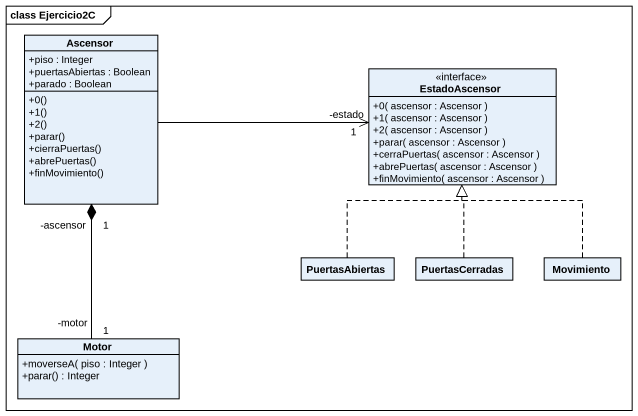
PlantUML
@startuml
mainframe class Ejercicio2C
hide circle
hide empty members
skinparam classAttributeIconSize 0
class Ascensor {
  +piso : Integer
  +puertasAbiertas : Boolean
  +parado : Boolean
  +0()
  +1()
  +2()
  +parar()
  +cierraPuertas()
  +abrePuertas()
  +finMovimiento()
}
interface EstadoAscensor {
  +0( ascensor : Ascensor )
  +1( ascensor : Ascensor )
  +2( ascensor : Ascensor )
  +parar( ascensor : Ascensor )
  +cerraPuertas( ascensor : Ascensor )
  +abrePuertas( ascensor : Ascensor )
  +finMovimiento( ascensor : Ascensor )
}
class PuertasAbiertas
class PuertasCerradas
class Movimiento
class Motor {
  +moverseA( piso : Integer )
  +parar() : Integer
}
Ascensor -right-> "-estado\n1" EstadoAscensor
Ascensor "-ascensor\n1" *-- "-motor\n1" Motor
PuertasAbiertas .up.|> EstadoAscensor
PuertasCerradas .up.|> EstadoAscensor
Movimiento .up.|> EstadoAscensor
@enduml
